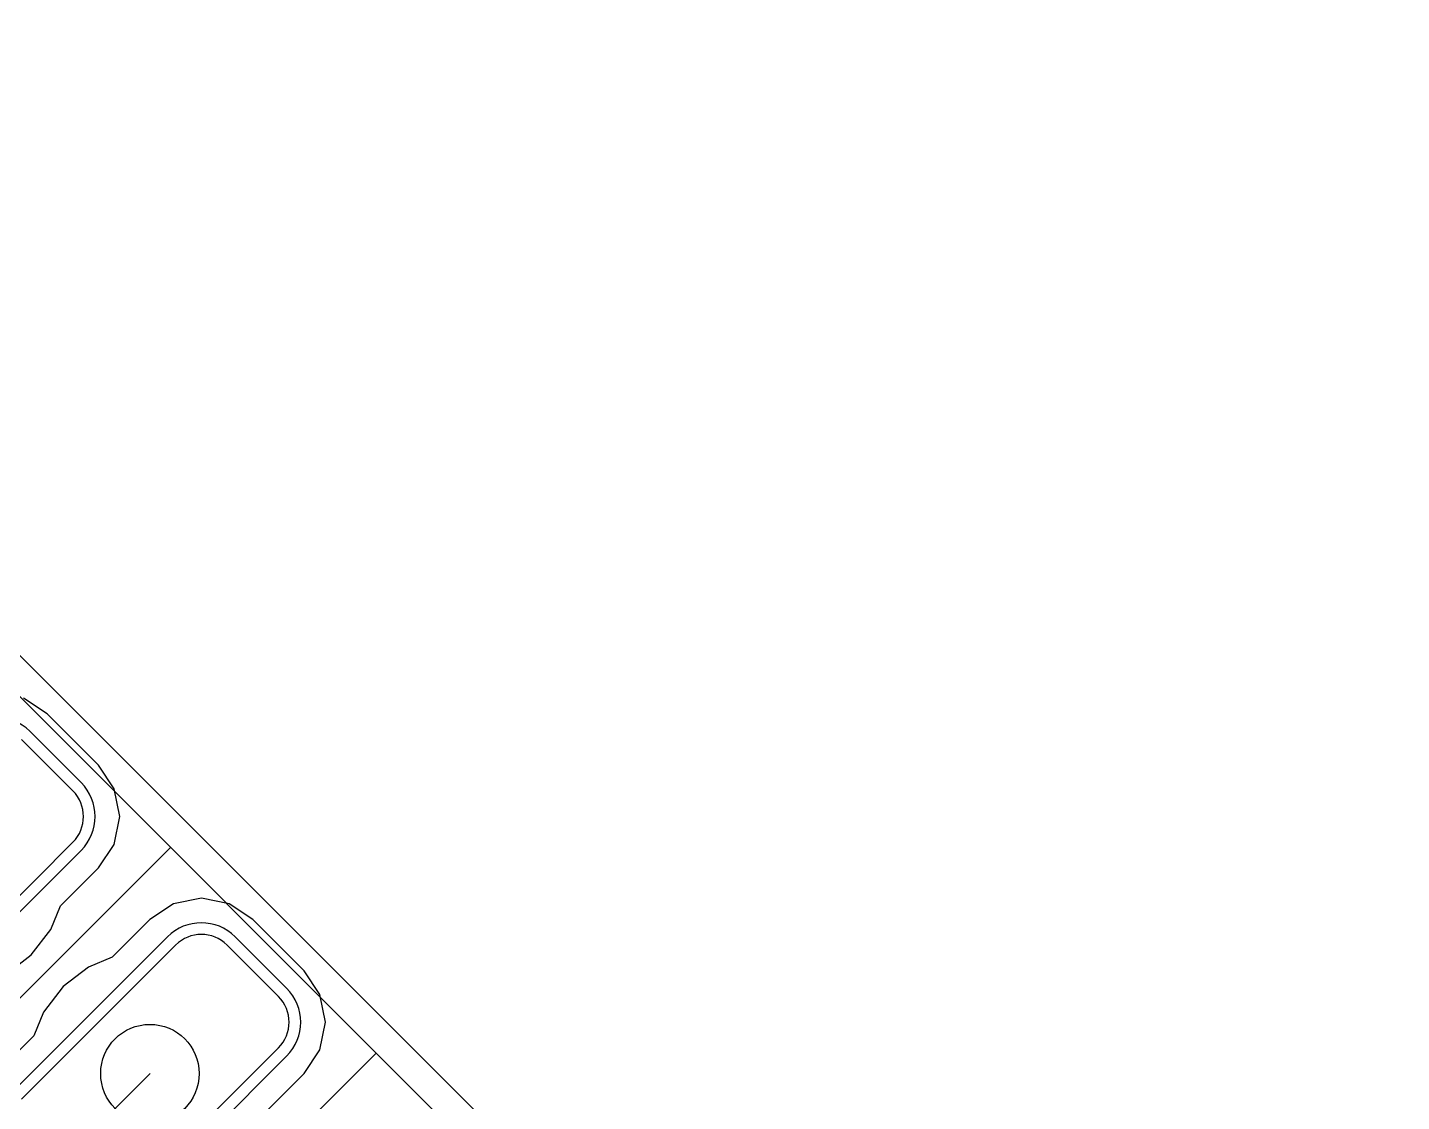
# Model space of a CAD drawing. Header units: millimetres. Extents: x 0 to 2.36, y 0 to 2.36.
# Drawn here: x 1.8874 to 2.36, y 1.9906 to 2.36 of the extents above; entities that cross this region are included whole.
import ezdxf

# ---------------------------------------------------------------- set-up
doc = ezdxf.new("R2010")
doc.units = ezdxf.units.MM
doc.header["$MEASUREMENT"] = 0
for name, color, linetype in [('BottomLayer', 5, 'Continuous'), ('BottomOverlay', 54, 'Continuous'), ('BottomSolder', 6, 'Continuous'), ('MultiLayer', 9, 'Continuous'), ('PadHoleLayer', 156, 'Continuous'), ('TopLayer', 1, 'Continuous'), ('TopSolder', 216, 'Continuous')]:
    doc.layers.add(name, color=color, linetype=linetype)

# ---------------------------------------------------------------- blocks, each defined once
blk = doc.blocks.new('___6_______B_4')
at = {"layer": 'BottomLayer'}
for p, q in [((0.05, -0.1125), (0.05, -0.0875)), ((-0.0375, -0.125), (0.0375, -0.125)), ((0.0375, -0.175), (-0.0375, -0.175)), ((0.05, -0.2125), (0.05, -0.1875)), ((-0.0375, -0.225), (0.0375, -0.225))]:
    blk.add_line(p, q, dxfattribs=at)
for centre, start, end in [((0.0375, -0.1125), 270, 0), ((0.0375, -0.1875), 0, 90), ((0.0375, -0.2125), 270, 0)]:
    blk.add_arc(centre, 0.0125, start, end, dxfattribs=at)
at = {"layer": 'BottomOverlay'}
for p, q in [((0.06, 0.045), (0.06, -0.535)), ((-0.06, -0.15), (0.06, -0.15)), ((-0.06, -0.25), (0.06, -0.25))]:
    blk.add_line(p, q, dxfattribs=at)
at = {"layer": 'BottomSolder'}
for p, q in [((0.054, -0.1125), (0.054, -0.0875)), ((-0.0375, -0.129), (0.0375, -0.129)), ((0.0375, -0.171), (-0.0375, -0.171)), ((0.054, -0.2125), (0.054, -0.1875)), ((-0.0375, -0.229), (0.0375, -0.229))]:
    blk.add_line(p, q, dxfattribs=at)
for centre, start, end in [((0.0375, -0.0875), 0, 90), ((0.0375, -0.1125), 270, 0), ((0.0375, -0.1875), 0, 90), ((0.0375, -0.2125), 270, 0)]:
    blk.add_arc(centre, 0.0165, start, end, dxfattribs=at)
at = {"layer": 'MultiLayer'}
for p, q in [((0.05, -0.1125), (0.05, -0.0875)), ((-0.0375, -0.125), (0.0375, -0.125)), ((0.0375, -0.175), (-0.0375, -0.175)), ((0.05, -0.2125), (0.05, -0.1875)), ((-0.0375, -0.225), (0.0375, -0.225))]:
    blk.add_line(p, q, dxfattribs=at)
for centre, start, end in [((0.0375, -0.1125), 270, 0), ((0.0375, -0.1875), 0, 90), ((0.0375, -0.2125), 270, 0)]:
    blk.add_arc(centre, 0.0125, start, end, dxfattribs=at)
at = {"layer": 'PadHoleLayer'}
blk.add_circle((0, -0.2), 0.01693, dxfattribs=at)
at = {"layer": 'TopLayer'}
for p, q in [((0.05, -0.1125), (0.05, -0.0875)), ((-0.0375, -0.125), (0.0375, -0.125)), ((0.0375, -0.175), (-0.0375, -0.175)), ((0.05, -0.2125), (0.05, -0.1875)), ((-0.0375, -0.225), (0.0375, -0.225))]:
    blk.add_line(p, q, dxfattribs=at)
for centre, start, end in [((0.0375, -0.1125), 270, 0), ((0.0375, -0.1875), 0, 90), ((0.0375, -0.2125), 270, 0)]:
    blk.add_arc(centre, 0.0125, start, end, dxfattribs=at)
at = {"layer": 'TopSolder'}
for p, q in [((0.054, -0.1125), (0.054, -0.0875)), ((-0.0375, -0.129), (0.0375, -0.129)), ((0.0375, -0.171), (-0.0375, -0.171)), ((0.054, -0.2125), (0.054, -0.1875)), ((-0.0375, -0.229), (0.0375, -0.229))]:
    blk.add_line(p, q, dxfattribs=at)
for centre, start, end in [((0.0375, -0.0875), 0, 90), ((0.0375, -0.1125), 270, 0), ((0.0375, -0.1875), 0, 90), ((0.0375, -0.2125), 270, 0)]:
    blk.add_arc(centre, 0.0165, start, end, dxfattribs=at)

msp = doc.modelspace()

# ---------------------------------------------------------------- linework, layer by layer
at = {"layer": 'BottomLayer'}
for p, q in [((1.66877, 2.36), (2.36, 1.66877)), ((1.89416, 2.12396), (1.88606, 2.12937)), ((1.91184, 2.10628), (1.89416, 2.12396)), ((1.91725, 2.09818), (1.91184, 2.10628)), ((1.91915, 2.08862), (1.91725, 2.09818)), ((1.91725, 2.07906), (1.91915, 2.08862)), ((1.91184, 2.07095), (1.91725, 2.07906)), ((1.89881, 2.05793), (1.91184, 2.07095)), ((1.94721, 2.06056), (1.93765, 2.05866)), ((1.95677, 2.05866), (1.94721, 2.06056)), ((1.89544, 2.04979), (1.89881, 2.05793)), ((1.93765, 2.05866), (1.92954, 2.05325)), ((1.96487, 2.05325), (1.95677, 2.05866)), ((1.92954, 2.05325), (1.91652, 2.04022)), ((1.98255, 2.03557), (1.96487, 2.05325)), ((1.88872, 2.04103), (1.89544, 2.04979)), ((1.87997, 2.03431), (1.88872, 2.04103)), ((1.91652, 2.04022), (1.90838, 2.03685)), ((1.90838, 2.03685), (1.89963, 2.03013)), ((1.98796, 2.02746), (1.98255, 2.03557)), ((1.89963, 2.03013), (1.89291, 2.02137)), ((1.98987, 2.01791), (1.98796, 2.02746)), ((1.89291, 2.02137), (1.88954, 2.01324)), ((1.88954, 2.01324), (1.87651, 2.00021)), ((1.98796, 2.00835), (1.98987, 2.01791)), ((1.98255, 2.00024), (1.98796, 2.00835)), ((1.9119, 1.98261), (1.92957, 2.00028)), ((1.96953, 1.98722), (1.98255, 2.00024))]:
    msp.add_line(p, q, dxfattribs=at)
at = {"layer": 'TopLayer'}
for p, q in [((1.66877, 2.36), (2.36, 1.66877)), ((1.89416, 2.12396), (1.88606, 2.12937)), ((1.91184, 2.10628), (1.89416, 2.12396)), ((1.91725, 2.09818), (1.91184, 2.10628)), ((1.91915, 2.08862), (1.91725, 2.09818)), ((1.91725, 2.07906), (1.91915, 2.08862)), ((1.91184, 2.07095), (1.91725, 2.07906)), ((1.89881, 2.05793), (1.91184, 2.07095)), ((1.94721, 2.06056), (1.93765, 2.05866)), ((1.95677, 2.05866), (1.94721, 2.06056)), ((1.89544, 2.04979), (1.89881, 2.05793)), ((1.93765, 2.05866), (1.92954, 2.05325)), ((1.96487, 2.05325), (1.95677, 2.05866)), ((1.92954, 2.05325), (1.91652, 2.04022)), ((1.98255, 2.03557), (1.96487, 2.05325)), ((1.88872, 2.04103), (1.89544, 2.04979)), ((1.87997, 2.03431), (1.88872, 2.04103)), ((1.91652, 2.04022), (1.90838, 2.03685)), ((1.90838, 2.03685), (1.89963, 2.03013)), ((1.98796, 2.02746), (1.98255, 2.03557)), ((1.89963, 2.03013), (1.89291, 2.02137)), ((1.98987, 2.01791), (1.98796, 2.02746)), ((1.89291, 2.02137), (1.88954, 2.01324)), ((1.88954, 2.01324), (1.87651, 2.00021)), ((1.98796, 2.00835), (1.98987, 2.01791)), ((1.98255, 2.00024), (1.98796, 2.00835)), ((1.96953, 1.98722), (1.98255, 2.00024))]:
    msp.add_line(p, q, dxfattribs=at)

# ---------------------------------------------------------------- block references
at = {"rotation": 45}
msp.add_blockref('___6_______B_4', (1.78811, 2.14165), dxfattribs=at)

doc.saveas('drawing.dxf')
